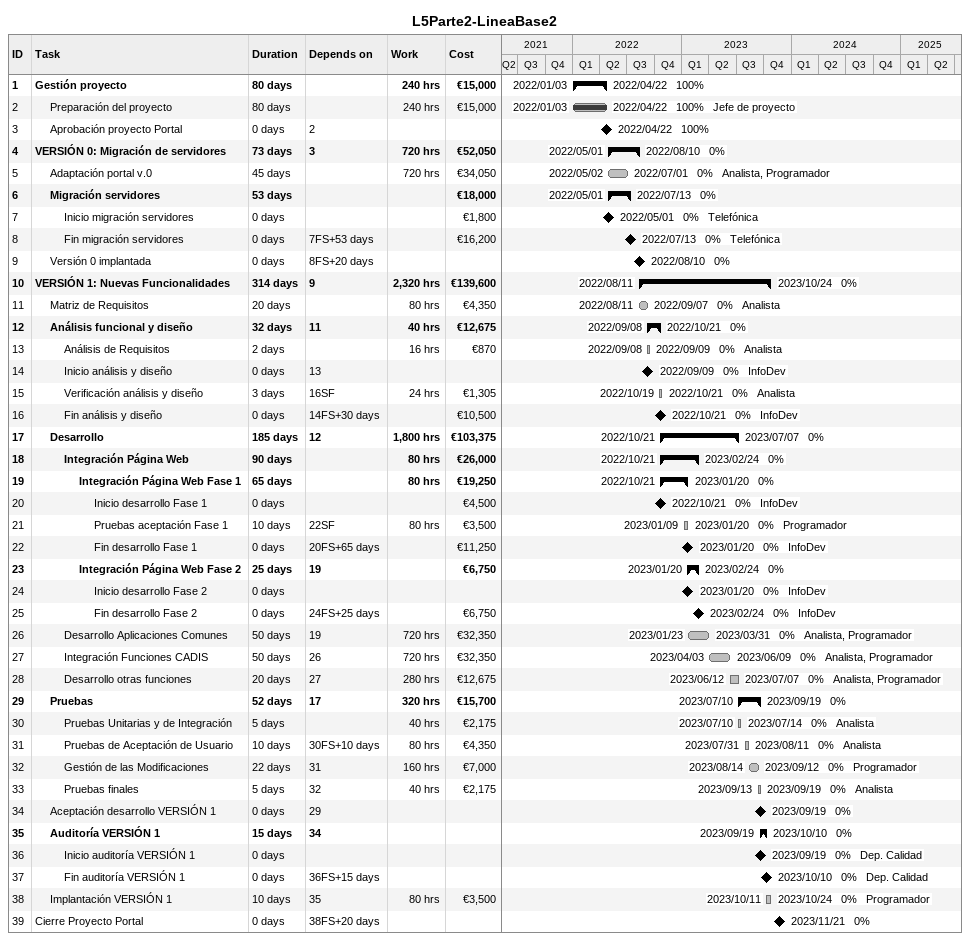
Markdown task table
L5Parte2-LineaBase2

| ID | Level | Task | Duration | Start | Finish | Predecessors | Resources | % complete | Work (h) | Cost (€) |
|---|---|---|---|---|---|---|---|---|---|---|
| 1 | 1 | **Gestión proyecto** | 80d | 2022-01-03 | 2022-04-22 |  |  | 100 | 240 | 15000 |
| 2 | 2 | Preparación del proyecto | 80d | 2022-01-03 | 2022-04-22 |  | Jefe de proyecto | 100 | 240 | 15000 |
| 3 | 2 | Aprobación proyecto Portal | 0d | 2022-04-22 | 2022-04-22 | 2 |  | 100 |  |  |
| 4 | 1 | **VERSIÓN 0: Migración de servidores** | 73d | 2022-05-01 | 2022-08-10 | 3 |  | 0 | 720 | 52050 |
| 5 | 2 | Adaptación portal v.0 | 45d | 2022-05-02 | 2022-07-01 |  | Analista, Programador | 0 | 720 | 34050 |
| 6 | 2 | **Migración servidores** | 53d | 2022-05-01 | 2022-07-13 |  |  | 0 |  | 18000 |
| 7 | 3 | Inicio migración servidores | 0d | 2022-05-01 | 2022-05-01 |  | Telefónica | 0 |  | 1800 |
| 8 | 3 | Fin migración servidores | 0d | 2022-07-13 | 2022-07-13 | 7FS+53d | Telefónica | 0 |  | 16200 |
| 9 | 2 | Versión 0 implantada | 0d | 2022-08-10 | 2022-08-10 | 8FS+20d |  | 0 |  |  |
| 10 | 1 | **VERSIÓN 1: Nuevas Funcionalidades** | 314d | 2022-08-11 | 2023-10-24 | 9 |  | 0 | 2320 | 139600 |
| 11 | 2 | Matriz de Requisitos | 20d | 2022-08-11 | 2022-09-07 |  | Analista | 0 | 80 | 4350 |
| 12 | 2 | **Análisis funcional y diseño** | 32d | 2022-09-08 | 2022-10-21 | 11 |  | 0 | 40 | 12675 |
| 13 | 3 | Análisis de Requisitos | 2d | 2022-09-08 | 2022-09-09 |  | Analista | 0 | 16 | 870 |
| 14 | 3 | Inicio análisis y diseño | 0d | 2022-09-09 | 2022-09-09 | 13 | InfoDev | 0 |  |  |
| 15 | 3 | Verificación análisis y diseño | 3d | 2022-10-19 | 2022-10-21 | 16SF | Analista | 0 | 24 | 1305 |
| 16 | 3 | Fin análisis y diseño | 0d | 2022-10-21 | 2022-10-21 | 14FS+30d | InfoDev | 0 |  | 10500 |
| 17 | 2 | **Desarrollo** | 185d | 2022-10-21 | 2023-07-07 | 12 |  | 0 | 1800 | 103375 |
| 18 | 3 | **Integración Página Web** | 90d | 2022-10-21 | 2023-02-24 |  |  | 0 | 80 | 26000 |
| 19 | 4 | **Integración Página Web Fase 1** | 65d | 2022-10-21 | 2023-01-20 |  |  | 0 | 80 | 19250 |
| 20 | 5 | Inicio desarrollo Fase 1 | 0d | 2022-10-21 | 2022-10-21 |  | InfoDev | 0 |  | 4500 |
| 21 | 5 | Pruebas aceptación Fase 1 | 10d | 2023-01-09 | 2023-01-20 | 22SF | Programador | 0 | 80 | 3500 |
| 22 | 5 | Fin desarrollo Fase 1 | 0d | 2023-01-20 | 2023-01-20 | 20FS+65d | InfoDev | 0 |  | 11250 |
| 23 | 4 | **Integración Página Web Fase 2** | 25d | 2023-01-20 | 2023-02-24 | 19 |  | 0 |  | 6750 |
| 24 | 5 | Inicio desarrollo Fase 2 | 0d | 2023-01-20 | 2023-01-20 |  | InfoDev | 0 |  |  |
| 25 | 5 | Fin desarrollo Fase 2 | 0d | 2023-02-24 | 2023-02-24 | 24FS+25d | InfoDev | 0 |  | 6750 |
| 26 | 3 | Desarrollo Aplicaciones Comunes | 50d | 2023-01-23 | 2023-03-31 | 19 | Analista, Programador | 0 | 720 | 32350 |
| 27 | 3 | Integración Funciones CADIS | 50d | 2023-04-03 | 2023-06-09 | 26 | Analista, Programador | 0 | 720 | 32350 |
| 28 | 3 | Desarrollo otras funciones | 20d | 2023-06-12 | 2023-07-07 | 27 | Analista, Programador | 0 | 280 | 12675 |
| 29 | 2 | **Pruebas** | 52d | 2023-07-10 | 2023-09-19 | 17 |  | 0 | 320 | 15700 |
| 30 | 3 | Pruebas Unitarias y de Integración | 5d | 2023-07-10 | 2023-07-14 |  | Analista | 0 | 40 | 2175 |
| 31 | 3 | Pruebas de Aceptación de Usuario | 10d | 2023-07-31 | 2023-08-11 | 30FS+10d | Analista | 0 | 80 | 4350 |
| 32 | 3 | Gestión de las Modificaciones | 22d | 2023-08-14 | 2023-09-12 | 31 | Programador | 0 | 160 | 7000 |
| 33 | 3 | Pruebas finales | 5d | 2023-09-13 | 2023-09-19 | 32 | Analista | 0 | 40 | 2175 |
| 34 | 2 | Aceptación desarrollo VERSIÓN 1 | 0d | 2023-09-19 | 2023-09-19 | 29 |  | 0 |  |  |
| 35 | 2 | **Auditoría VERSIÓN 1** | 15d | 2023-09-19 | 2023-10-10 | 34 |  | 0 |  |  |
| 36 | 3 | Inicio auditoría VERSIÓN 1 | 0d | 2023-09-19 | 2023-09-19 |  | Dep. Calidad | 0 |  |  |
| 37 | 3 | Fin auditoría VERSIÓN 1 | 0d | 2023-10-10 | 2023-10-10 | 36FS+15d | Dep. Calidad | 0 |  |  |
| 38 | 2 | Implantación VERSIÓN 1 | 10d | 2023-10-11 | 2023-10-24 | 35 | Programador | 0 | 80 | 3500 |
| 39 | 1 | Cierre Proyecto Portal | 0d | 2023-11-21 | 2023-11-21 | 38FS+20d |  | 0 |  |  |
